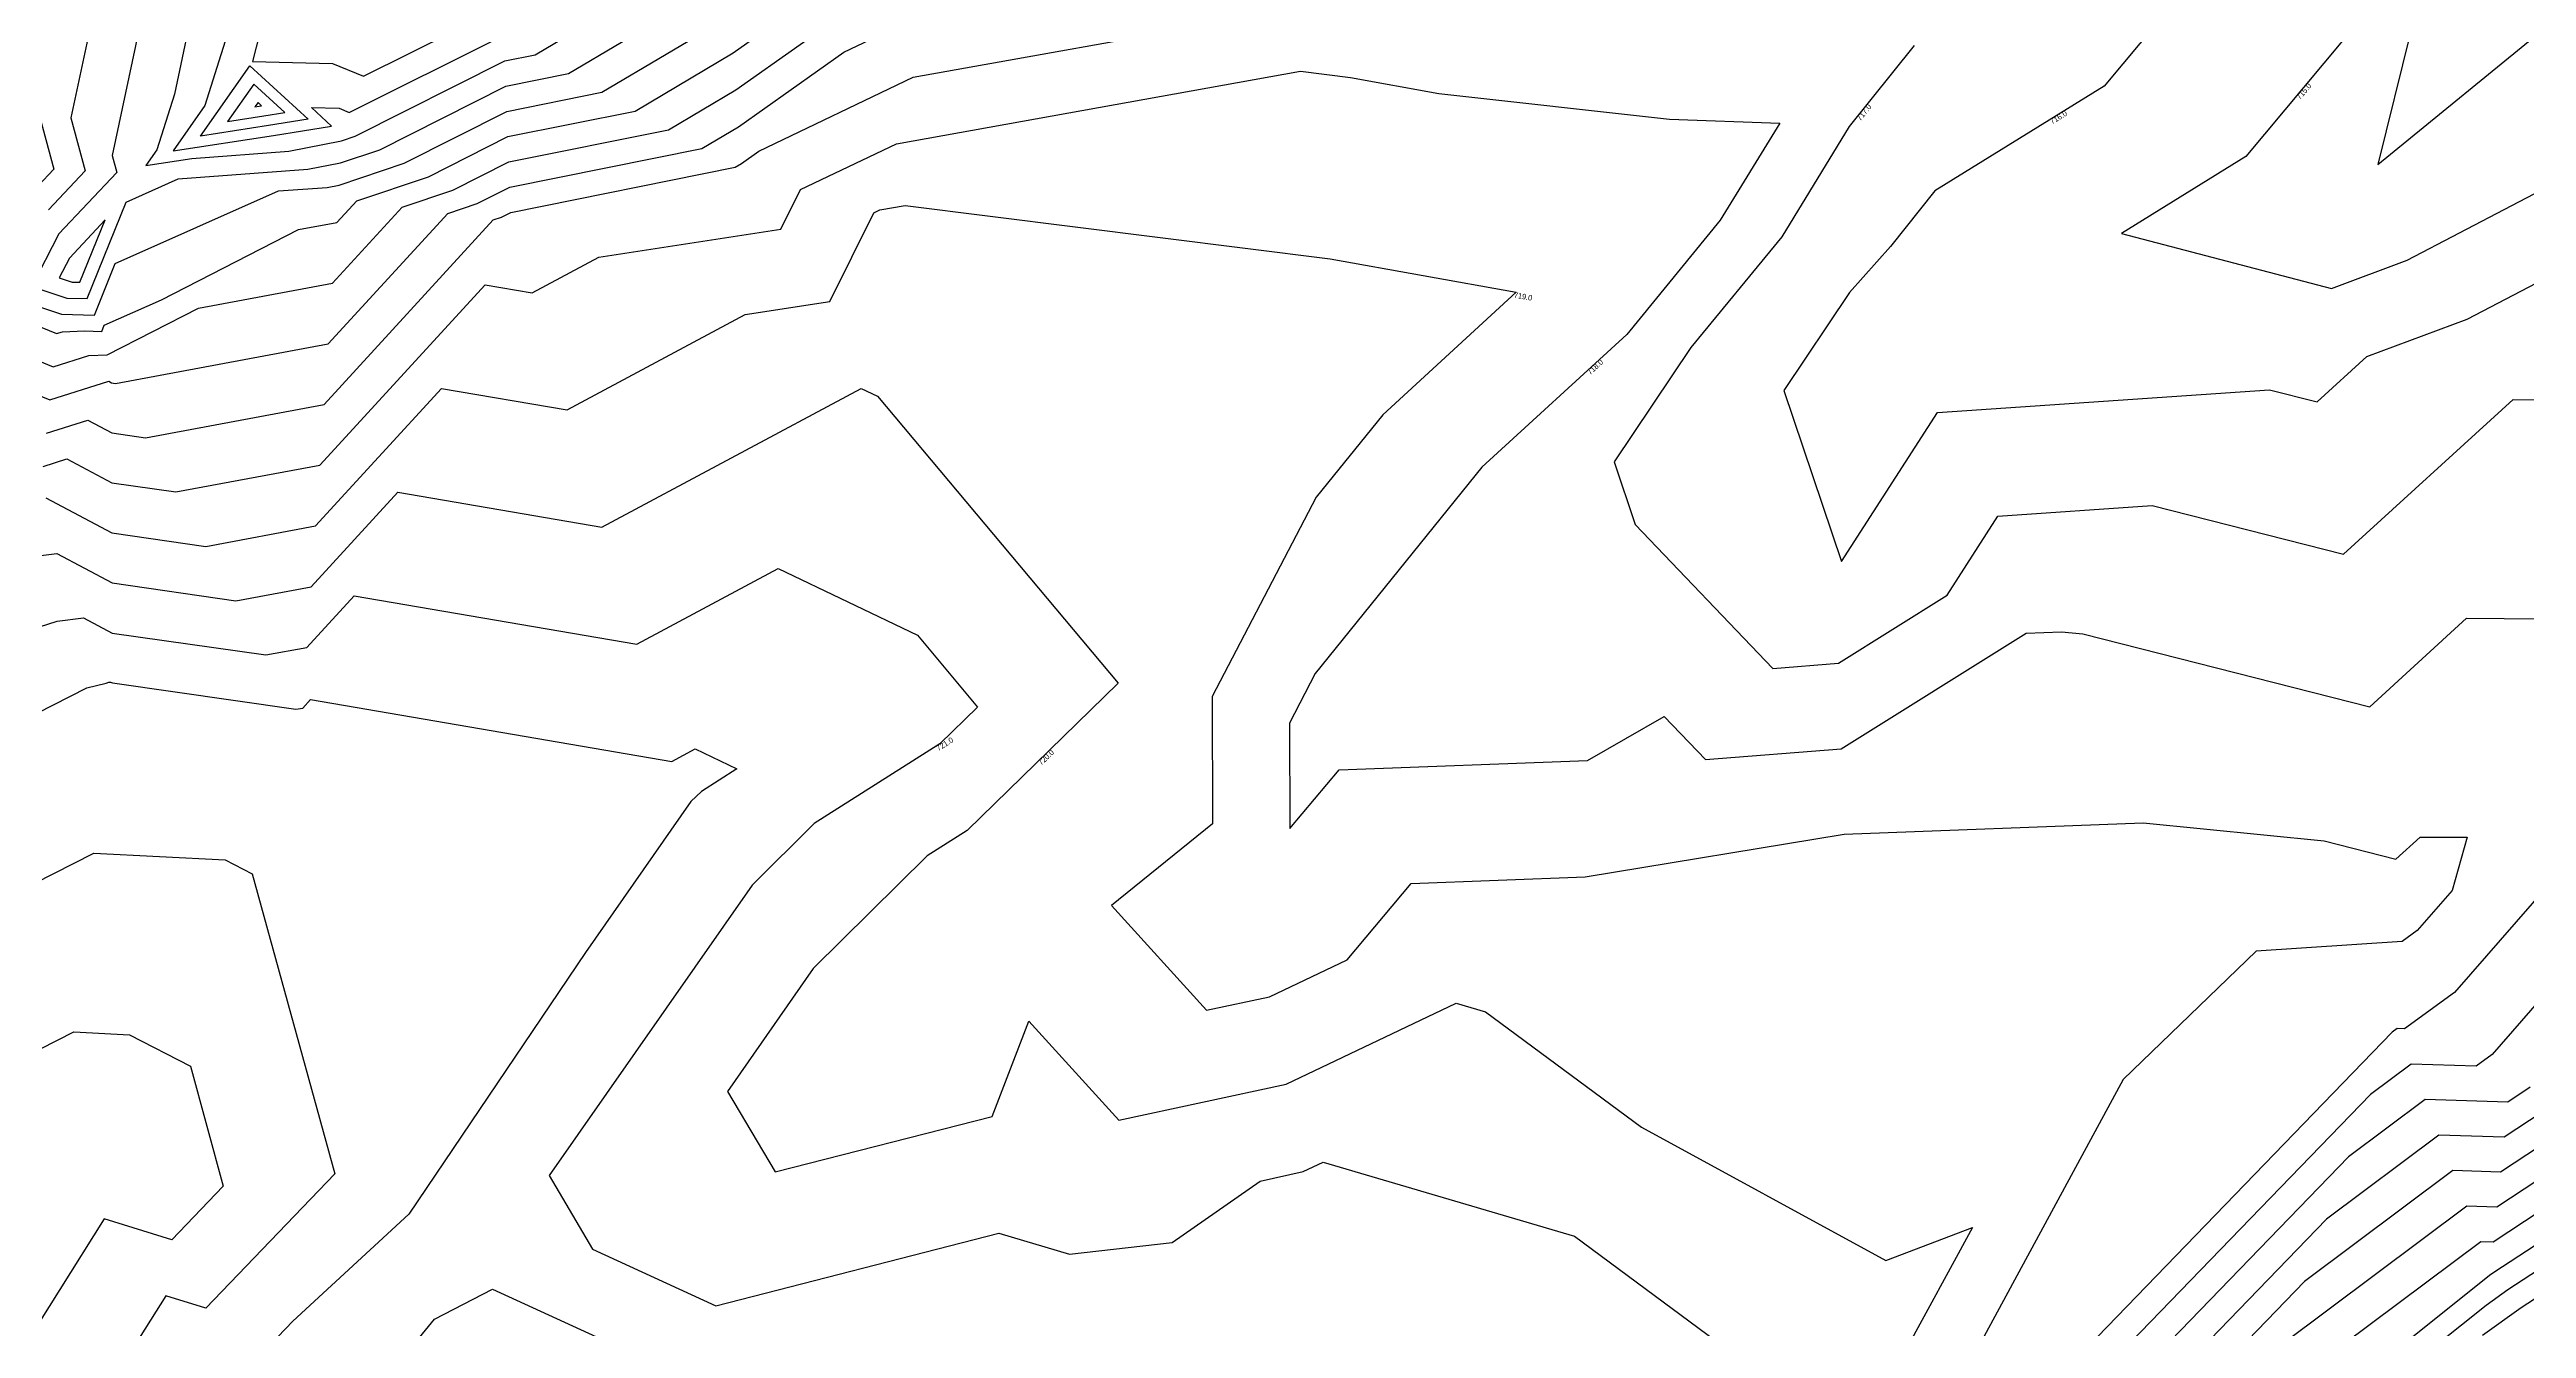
# Model space of a CAD drawing. Extents: x 1684434 to 1702565, y 997334 to 1000228.
# Drawn here: x 1701827 to 1702051.8, y 999690.6 to 999806.6 of the extents above; entities that cross this region are included whole.
import ezdxf

# ---------------------------------------------------------------- set-up
doc = ezdxf.new("R2010")
doc.units = 0
doc.layers.add('Default', color=7, linetype='Continuous')

msp = doc.modelspace()

# ---------------------------------------------------------------- linework, layer by layer
at = {"layer": 'Default'}
for points in [[(1701826.23, 999886.29), (1701827.43, 999871.66), (1701828.07, 999860.26), (1701828.73, 999850.82), (1701828.67, 999846.01), (1701830.32, 999825.64), (1701830.98, 999820.58), (1701831.11, 999810.53), (1701828.95, 999800.36), (1701830.25, 999795.55), (1701826.93, 999792.02)], [(1702052.41, 999832.26), (1702044.27, 999820.34), (1702038.29, 999796.13), (1702053.92, 999808.88)], [(1702033.17, 999826.84), (1702013.45, 999803.25), (1701998.1, 999793.75), (1701994.06, 999788.7), (1701990.35, 999784.51), (1701984.38, 999775.62), (1701989.63, 999760.13), (1701998.32, 999773.65), (1702028.45, 999775.7), (1702032.79, 999774.6), (1702037.3, 999778.72), (1702046.4, 999782.11), (1702060.38, 999789.4)], [(1701823.81, 999782.37), (1701827.65, 999780.8), (1701828.18, 999780.97), (1701830.19, 999781.04), (1701831.75, 999781), (1701831.97, 999781.55), (1701837.18, 999783.87), (1701849.61, 999790.23), (1701853.09, 999790.87), (1701854.89, 999792.84), (1701861.39, 999795.02), (1701868.6, 999798.66), (1701880.15, 999800.98), (1701889.04, 999806.25), (1701904.42, 999817.13)], [(1701820.86, 999780.44), (1701827.34, 999777.79), (1701830.57, 999778.81), (1701832.24, 999778.87), (1701840.52, 999783.11), (1701852.7, 999785.37), (1701859.01, 999792.26), (1701863.6, 999793.8), (1701868.69, 999796.37), (1701883.18, 999799.28), (1701889.29, 999802.9), (1701906.79, 999815.28)], [(1701835.72, 999811.19), (1701832.69, 999796.94), (1701833.11, 999795.41), (1701827.87, 999789.83), (1701825.39, 999785.07), (1701828.59, 999784.02), (1701830.43, 999783.97), (1701833.97, 999792.73), (1701838.69, 999794.83), (1701850.46, 999795.7), (1701853.41, 999796.27), (1701856.97, 999797.47), (1701868.42, 999803.24), (1701874.1, 999804.38), (1701888.54, 999812.94)], [(1701840.33, 999811.85), (1701838.34, 999802.5), (1701836.76, 999797.47), (1701835.76, 999796.05), (1701839.91, 999796.69), (1701848.72, 999797.34), (1701853.52, 999798.27), (1701854.75, 999798.69), (1701868.33, 999805.54), (1701871.07, 999806.09), (1701882.98, 999813.14)], [(1701847.16, 999812.23), (1701845.43, 999805.47), (1701852.7, 999805.3), (1701855.5, 999804.13), (1701863.84, 999808.28)], [(1701822.06, 999776.81), (1701827.04, 999774.78), (1701832.39, 999776.47), (1701832.64, 999776.33), (1701833, 999776.28), (1701852.31, 999779.86), (1701863.14, 999791.68), (1701865.81, 999792.58), (1701868.78, 999794.08), (1701886.21, 999797.58), (1701889.54, 999799.55), (1701899.09, 999806.31), (1701906.92, 999810.05)], [(1701822.89, 999784.29), (1701828.1, 999782.56), (1701831.09, 999782.48), (1701832.97, 999787.14), (1701847.78, 999793.73), (1701852.2, 999794.06), (1701853.3, 999794.27), (1701859.18, 999796.25), (1701868.51, 999800.95), (1701877.13, 999802.68), (1701888.79, 999809.59)], [(1701826.74, 999771.76), (1701830.48, 999772.95), (1701832.65, 999771.8), (1701835.73, 999771.35), (1701851.92, 999774.36), (1701867.26, 999791.1), (1701868.03, 999791.36), (1701868.87, 999791.79), (1701889.24, 999795.88), (1701889.79, 999796.21), (1701891.39, 999797.33), (1701905.39, 999804.04), (1701935.23, 999809.38)], [(1701844.03, 999810.75), (1701841.11, 999801.47), (1701838.23, 999797.38), (1701847.33, 999798.77), (1701852.59, 999799.62), (1701850.77, 999801.3), (1701853.3, 999801.24), (1701854.19, 999800.86), (1701867.97, 999807.71)], [(1702035.07, 999807.34), (1702026.31, 999796.86), (1702015.03, 999789.87), (1702034.08, 999784.9), (1702040.95, 999787.46), (1702055.2, 999794.9)], [(1701846.89, 999799.66), (1701840.7, 999798.71), (1701845.2, 999805.09), (1701850.48, 999800.24), (1701846.89, 999799.66)], [(1701996.21, 999806.93), (1701990.32, 999799.58), (1701984.2, 999789.57), (1701975.95, 999779.52), (1701968.98, 999769.16), (1701970.9, 999763.47), (1701983.4, 999750.43), (1701989.35, 999750.9), (1701999.21, 999757.06), (1702003.82, 999764.24), (1702017.81, 999765.19), (1702035.17, 999760.78), (1702050.57, 999774.83), (1702054.6, 999774.8)], [(1701825.21, 999803.78), (1701827.4, 999795.7), (1701825.99, 999794.2)], [(1701826.44, 999768.75), (1701828.58, 999769.43), (1701832.66, 999767.26), (1701838.46, 999766.43), (1701851.54, 999768.85), (1701866.53, 999785.23), (1701870.81, 999784.5), (1701876.87, 999787.74), (1701893.38, 999790.28), (1701895.16, 999793.85), (1701903.87, 999798.02), (1701940.54, 999804.59), (1701945.07, 999804.02), (1701953.07, 999802.58), (1701974, 999800.25), (1701984.01, 999799.89), (1701978.62, 999791.07), (1701970.13, 999780.72), (1701956.99, 999768.67), (1701941.87, 999749.98), (1701939.52, 999745.47), (1701939.55, 999735.91), (1701944.03, 999741.24), (1701966.58, 999742.09), (1701973.52, 999746.07), (1701977.27, 999742.17), (1701989.6, 999743.15), (1702006.39, 999753.64), (1702009.58, 999753.76), (1702011.51, 999753.57), (1702037.55, 999746.96), (1702046.35, 999754.99), (1702063.44, 999754.84)], [(1701845.56, 999803.43), (1701843.17, 999800.03), (1701846.46, 999800.54), (1701848.37, 999800.85), (1701845.56, 999803.43)], [(1701845.93, 999801.76), (1701845.65, 999801.36), (1701846.03, 999801.42), (1701846.26, 999801.46), (1701845.93, 999801.76)], [(1701826.67, 999765.91), (1701832.67, 999762.72), (1701841.18, 999761.5), (1701851.15, 999763.35), (1701862.58, 999775.83), (1701873.98, 999773.87), (1701890.14, 999782.53), (1701897.81, 999783.7), (1701901.8, 999791.75), (1701902.35, 999792.01), (1701904.65, 999792.42), (1701943.22, 999787.57), (1701960.1, 999784.54), (1701947.99, 999773.43), (1701941.94, 999765.95), (1701932.52, 999747.89), (1701932.55, 999736.32), (1701923.37, 999728.93), (1701932, 999719.42), (1701937.71, 999720.64), (1701944.75, 999724.01), (1701950.58, 999730.93), (1701966.35, 999731.53), (1701989.85, 999735.4), (1702016.99, 999736.43), (1702033.43, 999734.79), (1702039.93, 999733.14), (1702042.13, 999735.14), (1702046.4, 999735.11), (1702045.02, 999730.28), (1702041.86, 999726.66), (1702040.49, 999725.67), (1702027.25, 999724.78), (1702015.19, 999713.14), (1701999.59, 999684.41)], [(1701828.81, 999787.65), (1701827.88, 999785.86), (1701829.08, 999785.47), (1701829.77, 999785.45), (1701832.06, 999791.1), (1701828.81, 999787.65)], [(1701826.23, 999760.67), (1701827.67, 999760.85), (1701832.68, 999758.18), (1701843.91, 999756.57), (1701850.76, 999757.84), (1701858.62, 999766.42), (1701877.14, 999763.24), (1701900.65, 999775.83), (1701902.13, 999775.12), (1701923.98, 999749.09), (1701910.29, 999735.73), (1701906.66, 999733.43), (1701896.31, 999723.21), (1701888.53, 999712.07), (1701892.85, 999704.76), (1701912.56, 999709.8), (1701915.88, 999718.43), (1701924.04, 999709.45), (1701939.24, 999712.71), (1701954.65, 999720.08), (1701957.32, 999719.29), (1701971.48, 999708.82), (1701993.63, 999696.73), (1702001.5, 999699.73), (1701995.26, 999688.23)], [(1701823.65, 999753.41), (1701827.69, 999754.72), (1701830.1, 999755.02), (1701832.69, 999753.64), (1701846.64, 999751.65), (1701850.37, 999752.34), (1701854.66, 999757.02), (1701880.31, 999752.62), (1701893.13, 999759.48), (1701905.77, 999753.43), (1701911.23, 999746.92), (1701907.81, 999743.59), (1701896.41, 999736.36), (1701890.77, 999730.78), (1701872.36, 999704.43), (1701876.29, 999697.77), (1701887.48, 999692.63), (1701913.14, 999699.21), (1701919.58, 999697.32), (1701928.88, 999698.36), (1701936.86, 999703.94), (1701940.78, 999704.79), (1701942.59, 999705.65), (1701965.4, 999698.94), (1701983.12, 999685.83)], [(1701804.55, 999735.53), (1701830.41, 999748.66), (1701832.14, 999749.09), (1701832.39, 999749.17), (1701832.54, 999749.19), (1701832.71, 999749.11), (1701849.36, 999746.72), (1701849.99, 999746.83), (1701850.7, 999747.61), (1701883.48, 999741.99), (1701885.61, 999743.14), (1701889.39, 999741.33), (1701886.16, 999739.28), (1701885.22, 999738.35), (1701875.66, 999724.66), (1701859.62, 999700.94), (1701849.1, 999691.24), (1701844.27, 999686.22)], [(1702070.78, 999740.77), (1702048.67, 999715.42), (1702047.22, 999714.37), (1702041.3, 999714.55), (1702037.61, 999711.79), (1702006.76, 999679.93)], [(1702057.9, 999735.52), (1702045.26, 999721.04), (1702040.72, 999717.75), (1702040.03, 999717.77), (1702039.59, 999717.45), (1702003.92, 999680.59)], [(1701813.1, 999724.58), (1701831.03, 999733.68), (1701842.96, 999733.06), (1701845.41, 999731.79), (1701852.89, 999704.58), (1701841.18, 999692.41), (1701837.55, 999693.54), (1701825.56, 999674.49)], [(1701821.64, 999713.63), (1701829.23, 999717.48), (1701834.27, 999717.21), (1701839.79, 999714.36), (1701842.78, 999703.47), (1701838.1, 999698.6), (1701831.98, 999700.5), (1701811.82, 999668.46)], [(1702052.11, 999712.44), (1702050.08, 999711.1), (1702042.57, 999711.32), (1702035.62, 999706.13), (1702009.61, 999679.26)], [(1702055.59, 999711.77), (1702049.75, 999707.93), (1702043.84, 999708.1), (1702033.64, 999700.48), (1702012.45, 999678.59)], [(1702059.06, 999711.09), (1702049.42, 999704.75), (1702045.11, 999704.88), (1702031.65, 999694.82), (1702015.29, 999677.92)], [(1702062.54, 999710.42), (1702049.09, 999701.57), (1702046.38, 999701.65), (1702029.67, 999689.17)], [(1702066.01, 999709.75), (1702048.76, 999698.4), (1702047.65, 999698.43), (1702027.68, 999683.51)], [(1702068.94, 999708.77), (1702048.9, 999695.7), (1702048.43, 999695.36), (1702038.1, 999687.13)], [(1702065.91, 999704.37), (1702050.1, 999694.07), (1702048.11, 999692.64), (1702026.35, 999675.29)], [(1702062.87, 999699.97), (1702051.31, 999692.44), (1702047.78, 999689.92)], [(1701851.71, 999678.94), (1701861.93, 999691.41), (1701867.22, 999694.14), (1701886.43, 999685.33)]]:
    msp.add_lwpolyline(points, dxfattribs=at)

# ---------------------------------------------------------------- texts
for s, rotation, p in [(' 715.0', 50.1066, (1702031.11, 999801.82)), (' 717.0', 51.3137, (1701991.22, 999799.9)), (' 716.0', 31.7651, (1702008.58, 999799.65)), (' 719.0', 349.7995, (1701959.68, 999784.1)), (' 718.0', 42.5304, (1701966.68, 999776.89)), (' 721.0', 32.3895, (1701907.52, 999742.81)), (' 720.0', 44.2942, (1701916.88, 999741.46))]:
    msp.add_text(s, height=0.5, rotation=rotation, dxfattribs=at).set_placement(p)

doc.saveas('drawing.dxf')
